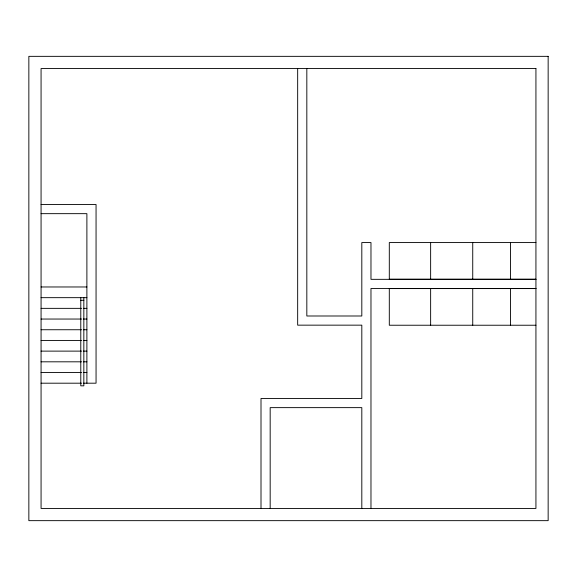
<?xml version="1.0" encoding="UTF-8"?>
<svg xmlns="http://www.w3.org/2000/svg" width="577" height="577" viewBox="0 0 577 577"><rect width="100%" height="100%" fill="white"/><g stroke="black" fill="none" stroke-linecap="round" stroke-linejoin="round"><path stroke-width="0.87" d="M41.068 204.496L96.056 204.496L96.056 383.193L83.297 383.193M41.068 213.663L86.889 213.663L86.889 383.193M535.932 242.571L389.302 242.571L389.302 279.225L535.932 279.225M535.932 279.333L370.975 279.333L370.975 242.571L361.815 242.571L361.815 315.994L306.827 315.994L306.827 68.562M41.068 286.971L86.889 286.971M535.932 288.5L370.975 288.5L370.975 508.438M535.932 288.579L389.302 288.579L389.302 325.233L535.932 325.233M41.068 297.667L86.889 297.667M80.78 300.3L83.838 300.3M41.068 308.356L81.501 308.356M83.297 308.356L86.889 308.356M41.068 319.045L81.501 319.045M83.297 319.045L86.889 319.045M41.068 329.741L81.501 329.741M83.297 329.741L86.889 329.741M41.068 340.43L81.501 340.43M83.297 340.43L86.889 340.43M41.068 351.119L81.501 351.119M83.297 351.119L86.889 351.119M41.068 361.815L81.501 361.815M83.297 361.815L86.889 361.815M41.068 372.504L81.501 372.504M83.297 372.504L86.889 372.504M41.068 383.193L81.501 383.193M510.443 242.571L510.443 279.225M510.443 288.579L510.443 325.233M472.736 242.571L472.736 279.225M472.736 288.579L472.736 325.233M430.637 242.571L430.637 279.225M430.637 288.579L430.637 325.233M361.815 508.438L361.815 407.636L270.173 407.636L270.173 508.438M297.667 68.562L297.667 325.154L361.815 325.154L361.815 398.469L261.006 398.469L261.006 508.438M83.838 297.667L83.838 385.833L80.78 385.833L80.78 297.667M548.15 56.344L28.85 56.344L28.85 520.656L548.15 520.656L548.15 56.344M535.932 68.562L41.068 68.562L41.068 508.438L535.932 508.438L535.932 68.562"/></g></svg>
